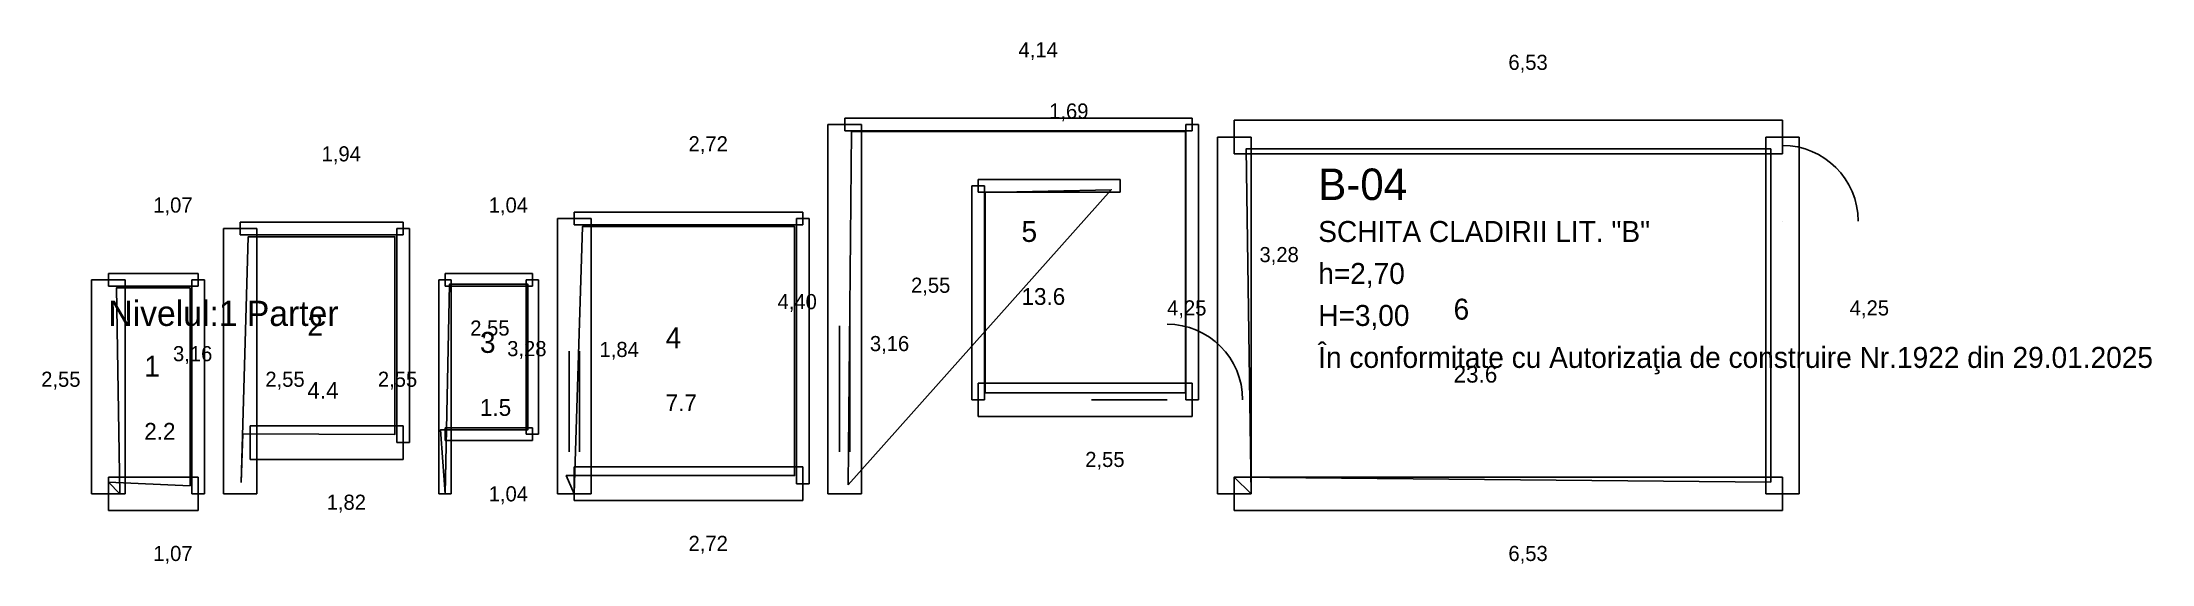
# Model space of a CAD drawing. Header units: metres. Extents: x -788 to 24338, y -833 to 5380.
import ezdxf

# ---------------------------------------------------------------- set-up
doc = ezdxf.new("R2010")
doc.units = ezdxf.units.M
for name, color, linetype in [('Despartitor', 3, 'Continuous'), ('Dimensiuni', 150, 'Continuous'), ('Gol', 5, 'Continuous'), ('Incaperi', 150, 'Continuous'), ('Nivel', 202, 'Continuous'), ('Portant', 1, 'Continuous'), ('Text', 7, 'Continuous')]:
    doc.layers.add(name, color=color, linetype=linetype)

msp = doc.modelspace()

# ---------------------------------------------------------------- linework, layer by layer
at = {"layer": 'Despartitor'}
for p, q in [((8770, 4475), (12910, 4475)), ((8770, 4475), (8770, 4325)), ((8770, 4325), (12910, 4325)), ((12835, 4400), (12835, 1120)), ((12985, 4400), (12835, 4400)), ((12910, 4475), (12910, 4325)), ((12985, 4400), (12985, 1120)), ((10285, 1120), (10285, 3670)), ((10285, 3670), (10435, 3670)), ((10360, 3745), (12050, 3745)), ((10360, 3745), (10360, 3595)), ((10360, 3595), (12050, 3595)), ((10435, 1120), (10435, 3670)), ((12050, 3745), (12050, 3595)), ((5550, 3355), (8270, 3355)), ((5550, 3355), (5550, 3205)), ((8195, 3280), (8195, 120)), ((8345, 3280), (8195, 3280)), ((8270, 3355), (8270, 3205)), ((8345, 3280), (8345, 120)), ((1570, 3235), (3510, 3235)), ((1570, 3235), (1570, 3085)), ((1570, 3085), (3510, 3085)), ((3435, 3160), (3435, 610)), ((3585, 3160), (3435, 3160)), ((3510, 3235), (3510, 3085)), ((3585, 3160), (3585, 610)), ((5550, 3205), (8270, 3205)), ((0, 2625), (1070, 2625)), ((0, 2625), (0, 2475)), ((995, 2550), (995, 0)), ((1145, 2550), (995, 2550)), ((1070, 2625), (1070, 2475)), ((1145, 2550), (1145, 0)), ((3935, 0), (3935, 2550)), ((3935, 2550), (4085, 2550)), ((4010, 2625), (5050, 2625)), ((4010, 2625), (4010, 2475)), ((4085, 0), (4085, 2550)), ((4975, 2550), (4975, 710)), ((5125, 2550), (4975, 2550)), ((5050, 2625), (5050, 2475)), ((5125, 2550), (5125, 710)), ((0, 2475), (1070, 2475)), ((4010, 2475), (5050, 2475)), ((10285, 1120), (10435, 1120)), ((12985, 1120), (12835, 1120)), ((5050, 785), (4010, 785)), ((4010, 635), (4010, 785)), ((5050, 635), (5050, 785)), ((3585, 610), (3435, 610)), ((5050, 635), (4010, 635)), ((5125, 710), (4975, 710)), ((1145, 0), (995, 0)), ((3935, 0), (4085, 0)), ((8345, 120), (8195, 120))]:
    msp.add_line(p, q, dxfattribs=at)
at = {"layer": 'Gol'}
for p, q in [((19940, 3250), (19940, 3250)), ((8710, 500), (8710, 2000)), ((8830, 500), (8830, 2000)), ((5490, 500), (5490, 1700)), ((5610, 500), (5610, 1700)), ((12610, 1120), (11710, 1120))]:
    msp.add_line(p, q, dxfattribs=at)
for centre in [(19940, 3250), (12610, 1120)]:
    msp.add_arc(centre, 900, 0, 90, dxfattribs=at)
at = {"layer": 'Incaperi'}
for points in [[(8812, 109), (8852, 4318), (12828, 4318), (12828, 1202), (10442, 1202), (10442, 3588), (11944, 3622), (8812, 109)], [(13610, 0), (13551, 4109), (19799, 4109), (19799, 141), (13410, 200), (13610, 0)], [(1583, 137), (1667, 3063), (3413, 3063), (3413, 707), (1603, 716), (1583, 137)], [(5550, 0), (5647, 3183), (8173, 3183), (8173, 217), (5453, 217), (5550, 0)], [(138, 0), (97, 2453), (973, 2453), (973, 97), (0, 138), (138, 0)], [(4010, 0), (4063, 2497), (4997, 2497), (4997, 763), (3957, 763), (4010, 0)]]:
    msp.add_lwpolyline(points, dxfattribs=at)
at = {"layer": 'Portant'}
for p, q in [((8570, 0), (8570, 4400)), ((8570, 4400), (8970, 4400)), ((8970, 0), (8970, 4400)), ((13410, 4450), (19940, 4450)), ((13410, 4450), (13410, 4050)), ((19940, 4450), (19940, 4050)), ((13210, 0), (13210, 4250)), ((13210, 4250), (13610, 4250)), ((13410, 4050), (19940, 4050)), ((13610, 0), (13610, 4250)), ((19740, 4250), (19740, 0)), ((20140, 4250), (19740, 4250)), ((20140, 4250), (20140, 0)), ((5350, 0), (5350, 3280)), ((5350, 3280), (5750, 3280)), ((5750, 0), (5750, 3280)), ((1370, 0), (1370, 3160)), ((1370, 3160), (1770, 3160)), ((1770, 0), (1770, 3160)), ((-200, 0), (-200, 2550)), ((-200, 2550), (200, 2550)), ((200, 0), (200, 2550)), ((12910, 1320), (10360, 1320)), ((10360, 920), (10360, 1320)), ((12910, 920), (12910, 1320)), ((3510, 810), (1690, 810)), ((1690, 410), (1690, 810)), ((3510, 410), (3510, 810)), ((12910, 920), (10360, 920)), ((3510, 410), (1690, 410)), ((8270, 320), (5550, 320)), ((5550, -80), (5550, 320)), ((8270, -80), (8270, 320)), ((-200, 0), (200, 0)), ((1070, 200), (0, 200)), ((0, -200), (0, 200)), ((1070, -200), (1070, 200)), ((1370, 0), (1770, 0)), ((5350, 0), (5750, 0)), ((8570, 0), (8970, 0)), ((13210, 0), (13610, 0)), ((19940, 200), (13410, 200)), ((13410, -200), (13410, 200)), ((20140, 0), (19740, 0)), ((19940, -200), (19940, 200)), ((1070, -200), (0, -200)), ((8270, -80), (5550, -80)), ((19940, -200), (13410, -200))]:
    msp.add_line(p, q, dxfattribs=at)

# ---------------------------------------------------------------- texts
at = {"layer": 'Dimensiuni'}
for s, p in [('4,14', (10840, 5200)), ('6,53', (16675, 5050)), ('1,69', (11205, 4470)), ('1,94', (2540, 3960)), ('2,72', (6910, 4080)), ('1,07', (535, 3350)), ('1,04', (4530, 3350)), ('3,28', (13710, 2760)), ('2,55', (9560, 2395)), ('4,40', (7970, 2200)), ('4,25', (12610, 2125)), ('4,25', (20740, 2125)), ('2,55', (4310, 1885)), ('3,16', (770, 1580)), ('3,28', (4750, 1640)), ('1,84', (5850, 1630)), ('3,16', (9070, 1700)), ('2,55', (-800, 1275)), ('2,55', (1870, 1275)), ('2,55', (3210, 1275)), ('2,55', (11635, 320)), ('1,04', (4530, -90)), ('1,82', (2600, -190)), ('2,72', (6910, -680)), ('1,07', (535, -800)), ('6,53', (16675, -800))]:
    msp.add_text(s, height=180, dxfattribs=at).set_placement(p)
at = {"layer": 'Incaperi'}
for s, height, p in [('5', 250, (10876, 3001)), ('13.6', 200, (10876, 2251)), ('6', 250, (16022, 2075)), ('2', 250, (2370, 1883)), ('3', 250, (4426, 1679)), ('4', 250, (6638, 1735)), ('1', 250, (428, 1395)), ('23.6', 200, (16022, 1325)), ('4.4', 200, (2370, 1133)), ('1.5', 200, (4426, 929)), ('7.7', 200, (6638, 985)), ('2.2', 200, (428, 645))]:
    msp.add_text(s, height=height, dxfattribs=at).set_placement(p)
at = {"layer": 'Nivel'}
msp.add_text('Nivelul:1 Parter', height=300, dxfattribs=at).set_placement((0, 2000))
at = {"layer": 'Text'}
for s, height, p in [('B-04', 375, (14410, 3500)), ('SCHITA CLADIRII LIT. "B"', 250, (14410, 3000)), ('h=2,70', 250, (14410, 2500)), ('H=3,00', 250, (14410, 2000)), ('În conformitate cu Autorizaţia de construire Nr.1922 din 29.01.2025', 250, (14410, 1500))]:
    msp.add_text(s, height=height, dxfattribs=at).set_placement(p)

doc.saveas('drawing.dxf')
